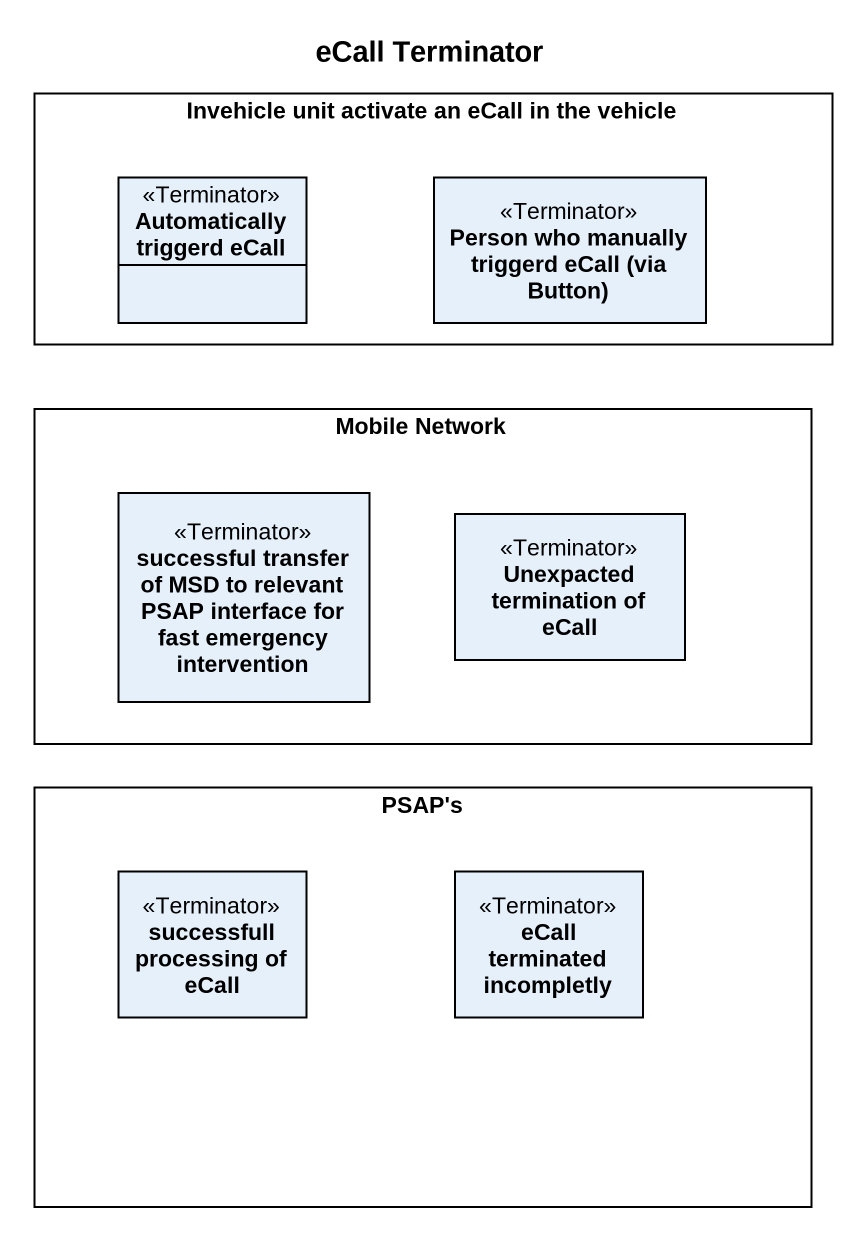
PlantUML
@startuml
title eCall Terminator
hide circle
hide empty members
rectangle "Invehicle unit activate an eCall in the vehicle" as Invehicle_unit_activate_an {
  class "Automatically triggerd eCall" as Automatically_triggerd_eCall <<Terminator>>
  class "Person who manually triggerd eCall (via Button)" as Person_who_manually <<Terminator>>
}
rectangle "Mobile Network" as Mobile_Network {
  class "successful transfer of MSD to relevant PSAP interface for fast emergency intervention" as successful_transfer_of_MSD <<Terminator>>
  class "Unexpacted termination of eCall" as Unexpacted_termination_of <<Terminator>>
}
rectangle "PSAP's" as PSAP_s {
  class "successfull processing of eCall" as successfull_processing_of <<Terminator>>
  class "eCall terminated incompletly" as eCall_terminated_incompletly <<Terminator>>
}
@enduml
